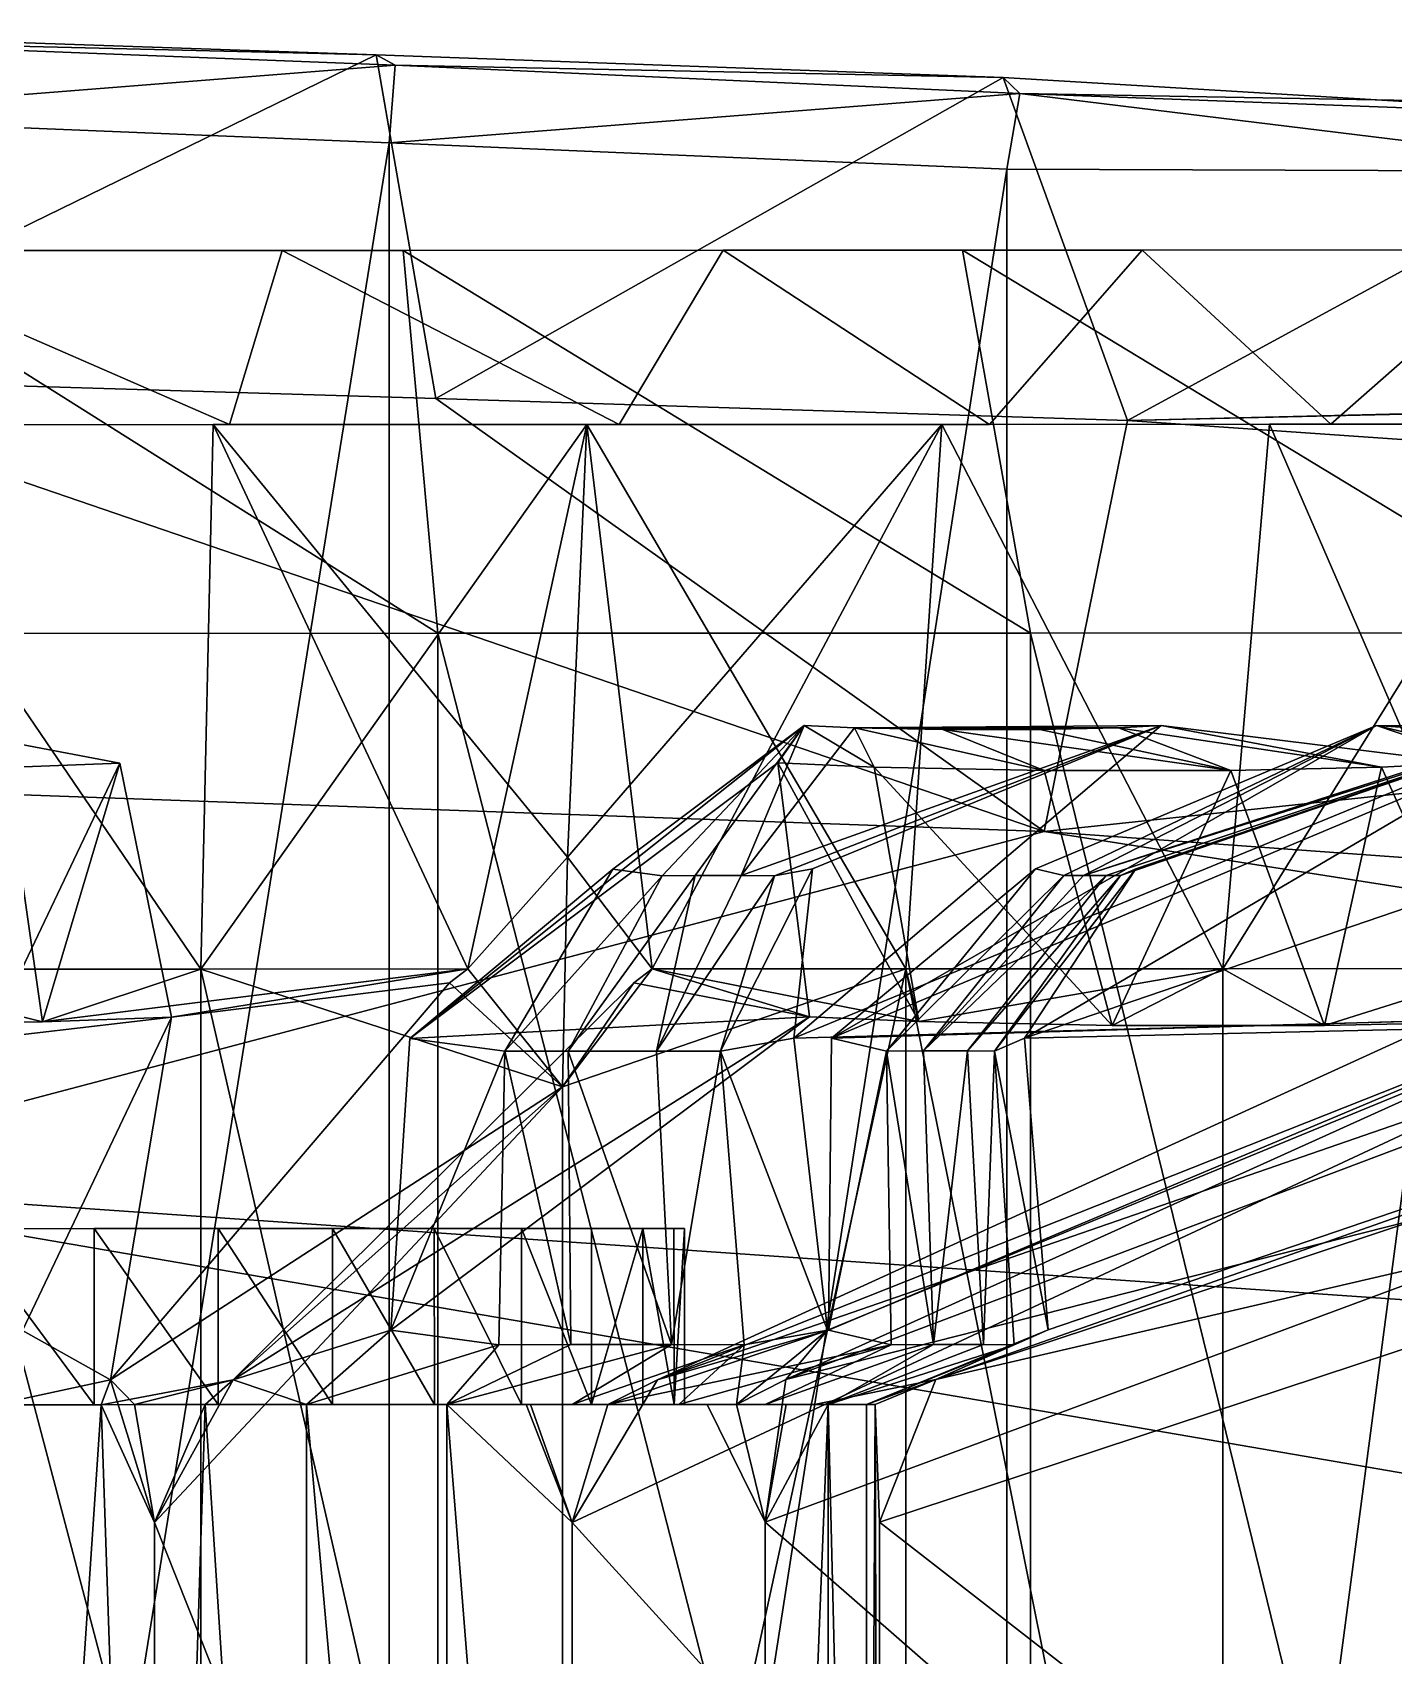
# Model space of a CAD drawing. Header units: metres. Extents: x -7 to 7, y -2.9 to 2.9.
# Drawn here: x 4.1128 to 4.4842, y 2.1493 to 2.5923 of the extents above; entities that cross this region are included whole.
import ezdxf

# ---------------------------------------------------------------- set-up
doc = ezdxf.new("R2010")
doc.units = ezdxf.units.M

msp = doc.modelspace()

# ---------------------------------------------------------------- linework, layer by layer
for points in [[(4.02651, 2.4983, 0.415189), (4.20655, 2.58615, 0.281964), (4.0285, 2.59228, 0.280162)], [(4.20655, 2.58615, 0.281964), (4.03252, 2.59032, 0.256828), (4.0285, 2.59228, 0.280162)], [(4.03252, 2.59032, 0.256828), (4.20655, 2.58615, 0.281964), (4.21171, 2.58336, 0.254789)], [(4.21171, 2.58336, 0.254789), (4.03453, 2.56934, 0.245169), (4.03252, 2.59032, 0.256828)], [(4.22283, 2.49235, 0.404491), (4.20655, 2.58615, 0.281964), (4.02651, 2.4983, 0.415189)], [(4.21015, 2.56217, 0.241971), (4.03453, 2.56934, 0.245169), (4.21171, 2.58336, 0.254789)], [(4.20655, 2.58615, 0.281964), (4.22283, 2.49235, 0.404491), (4.37765, 2.58001, 0.250166)], [(4.37765, 2.58001, 0.250166), (4.21171, 2.58336, 0.254789), (4.20655, 2.58615, 0.281964)], [(4.38222, 2.57563, 0.219063), (4.21015, 2.56217, 0.241971), (4.21171, 2.58336, 0.254789)], [(4.21171, 2.58336, 0.254789), (4.37765, 2.58001, 0.250166), (4.38222, 2.57563, 0.219063)], [(4.37765, 2.58001, 0.250166), (4.22283, 2.49235, 0.404491), (4.41165, 2.4864, 0.360192)], [(4.56314, 2.56887, 0.194468), (4.38222, 2.57563, 0.219063), (4.37765, 2.58001, 0.250166)], [(4.41165, 2.4864, 0.360192), (4.56314, 2.56887, 0.194468), (4.37765, 2.58001, 0.250166)], [(4.3787, 2.55501, 0.205173), (4.21015, 2.56217, 0.241971), (4.38222, 2.57563, 0.219063)], [(4.38222, 2.57563, 0.219063), (4.55596, 2.55429, 0.154473), (4.3787, 2.55501, 0.205173)], [(4.55596, 2.55429, 0.154473), (4.38222, 2.57563, 0.219063), (4.56081, 2.57242, 0.166503)], [(4.38222, 2.57563, 0.219063), (4.56314, 2.56887, 0.194468), (4.56081, 2.57242, 0.166503)], [(4.21015, 2.56217, 0.241971), (4.03453, 1.471, 0.245494), (4.03453, 2.56934, 0.245169)], [(4.60619, 2.49085, 0.294491), (4.56314, 2.56887, 0.194468), (4.41165, 2.4864, 0.360192)], [(4.03453, 1.471, 0.245494), (4.21015, 2.56217, 0.241971), (4.21015, 1.471, 0.242294)], [(4.3787, 2.55501, 0.205173), (4.21015, 1.471, 0.242294), (4.21015, 2.56217, 0.241971)], [(4.21015, 1.471, 0.242294), (4.3787, 2.55501, 0.205173), (4.3787, 1.47099, 0.205494)], [(4.55596, 2.55429, 0.154473), (4.3787, 1.47099, 0.205494), (4.3787, 2.55501, 0.205173)], [(4.3787, 1.47099, 0.205494), (4.55596, 2.55429, 0.154473), (4.55596, 1.47097, 0.154794)], [(4.22336, 2.42832, -2.17029), (4.05751, 2.53277, -2.12339), (4.21395, 2.53282, -2.11108)], [(4.21395, 2.53282, -2.11108), (4.05751, 2.53277, -2.12339), (4.18092, 2.53281, -1.90252)], [(4.05751, 2.53277, -0.1233), (4.22336, 2.42832, -0.076395), (4.21395, 2.53282, -0.135612)], [(4.18092, 2.53281, -0.34417), (4.05751, 2.53277, -0.1233), (4.21395, 2.53282, -0.135612)], [(4.05751, 2.53277, -0.1233), (4.18092, 2.53281, -0.34417), (4.05751, 2.53277, -0.334458)], [(4.18092, 2.53281, -1.90252), (4.05751, 2.53277, -1.91223), (4.16654, 2.48526, -1.81166)], [(4.18092, 2.53281, -1.90252), (4.05751, 2.53277, -2.12339), (4.05751, 2.53277, -1.91223)], [(4.16654, 2.48526, -0.435024), (4.05751, 2.53277, -0.334458), (4.18092, 2.53281, -0.34417)], [(4.05754, 2.42826, -0.063345), (4.22336, 2.42832, -0.076395), (4.05751, 2.53277, -0.1233)], [(4.05751, 2.53277, -0.334458), (4.16654, 2.48526, -0.435024), (4.05752, 2.48522, -0.426444)], [(4.05751, 2.53277, -2.12339), (4.22336, 2.42832, -2.17029), (4.05754, 2.42826, -2.18334)], [(4.16654, 2.48526, -1.81166), (4.05751, 2.53277, -1.91223), (4.05752, 2.48522, -1.82024)], [(4.18092, 2.53281, -0.34417), (4.27288, 2.4853, -0.460553), (4.16654, 2.48526, -0.435024)], [(4.27288, 2.4853, -1.78614), (4.18092, 2.53281, -1.90252), (4.16654, 2.48526, -1.81166)], [(4.36654, 2.53288, -2.07444), (4.18092, 2.53281, -1.90252), (4.30129, 2.53286, -1.87362)], [(4.21395, 2.53282, -0.135612), (4.36654, 2.53288, -0.172246), (4.18092, 2.53281, -0.34417)], [(4.18092, 2.53281, -1.90252), (4.36654, 2.53288, -2.07444), (4.21395, 2.53282, -2.11108)], [(4.18092, 2.53281, -0.34417), (4.36654, 2.53288, -0.172246), (4.30129, 2.53286, -0.373069)], [(4.30129, 2.53286, -1.87362), (4.18092, 2.53281, -1.90252), (4.27288, 2.4853, -1.78614)], [(4.27288, 2.4853, -0.460553), (4.18092, 2.53281, -0.34417), (4.30129, 2.53286, -0.373069)], [(4.3851, 2.42838, -2.13146), (4.21395, 2.53282, -2.11108), (4.36654, 2.53288, -2.07444)], [(4.21395, 2.53282, -0.135612), (4.3851, 2.42838, -0.115225), (4.36654, 2.53288, -0.172246)], [(4.22336, 2.42832, -0.076395), (4.3851, 2.42838, -0.115225), (4.21395, 2.53282, -0.135612)], [(4.21395, 2.53282, -2.11108), (4.3851, 2.42838, -2.13146), (4.22336, 2.42832, -2.17029)], [(4.30129, 2.53286, -0.373069), (4.37391, 2.48533, -0.502401), (4.27288, 2.4853, -0.460553)], [(4.37391, 2.48533, -1.74429), (4.30129, 2.53286, -1.87362), (4.27288, 2.4853, -1.78614)], [(4.51152, 2.53293, -2.01439), (4.30129, 2.53286, -1.87362), (4.41566, 2.53289, -1.82625)], [(4.36654, 2.53288, -0.172246), (4.51152, 2.53293, -0.232299), (4.30129, 2.53286, -0.373069)], [(4.30129, 2.53286, -1.87362), (4.51152, 2.53293, -2.01439), (4.36654, 2.53288, -2.07444)], [(4.30129, 2.53286, -0.373069), (4.51152, 2.53293, -0.232299), (4.41566, 2.53289, -0.420442)], [(4.41566, 2.53289, -1.82625), (4.30129, 2.53286, -1.87362), (4.37391, 2.48533, -1.74429)], [(4.37391, 2.48533, -0.502401), (4.30129, 2.53286, -0.373069), (4.41566, 2.53289, -0.420442)], [(4.53877, 2.42843, -2.06781), (4.36654, 2.53288, -2.07444), (4.51152, 2.53293, -2.01439)], [(4.36654, 2.53288, -0.172246), (4.53877, 2.42843, -0.178878), (4.51152, 2.53293, -0.232299)], [(4.3851, 2.42838, -0.115225), (4.53877, 2.42843, -0.178878), (4.36654, 2.53288, -0.172246)], [(4.36654, 2.53288, -2.07444), (4.53877, 2.42843, -2.06781), (4.3851, 2.42838, -2.13146)], [(4.41566, 2.53289, -0.420442), (4.46715, 2.48537, -0.55954), (4.37391, 2.48533, -0.502401)], [(4.46715, 2.48537, -1.68715), (4.41566, 2.53289, -1.82625), (4.37391, 2.48533, -1.74429)], [(4.51152, 2.53293, -0.232299), (4.52121, 2.53293, -0.485122), (4.41566, 2.53289, -0.420442)], [(4.52121, 2.53293, -1.76157), (4.41566, 2.53289, -1.82625), (4.46715, 2.48537, -1.68715)], [(4.52121, 2.53293, -1.76157), (4.51152, 2.53293, -2.01439), (4.41566, 2.53289, -1.82625)], [(4.46715, 2.48537, -0.55954), (4.41566, 2.53289, -0.420442), (4.52121, 2.53293, -0.485122)], [(4.52121, 2.53293, -0.485122), (4.55031, 2.48539, -0.630561), (4.46715, 2.48537, -0.55954)], [(4.55031, 2.48539, -1.61613), (4.52121, 2.53293, -1.76157), (4.46715, 2.48537, -1.68715)], [(4.38885, 2.37422, 0.600226), (4.02651, 2.4983, 0.415189), (4.02369, 2.38732, 0.605222)], [(4.38885, 2.37422, 0.600226), (4.22283, 2.49235, 0.404491), (4.02651, 2.4983, 0.415189)], [(4.78058, 2.4953, 0.195191), (4.41165, 2.4864, 0.360192), (5.03715, 2.44308, 0.310206)], [(4.41165, 2.4864, 0.360192), (4.78058, 2.4953, 0.195191), (4.60619, 2.49085, 0.294491)], [(4.22283, 2.49235, 0.404491), (4.38885, 2.37422, 0.600226), (4.41165, 2.4864, 0.360192)], [(4.05752, 2.48522, -0.426444), (4.16207, 2.48526, -0.463284), (4.05752, 2.48522, -0.455056)], [(4.16654, 2.48526, -1.81166), (4.05752, 2.48522, -1.82024), (4.16207, 2.48526, -1.7834)], [(4.16207, 2.48526, -1.7834), (4.05752, 2.48522, -1.79163), (4.15871, 2.33667, -1.76199)], [(4.16207, 2.48526, -0.463284), (4.05752, 2.48522, -0.426444), (4.16654, 2.48526, -0.435024)], [(4.16207, 2.48526, -1.7834), (4.05752, 2.48522, -1.82024), (4.05752, 2.48522, -1.79163)], [(4.15871, 2.33667, -0.484703), (4.05752, 2.48522, -0.455056), (4.16207, 2.48526, -0.463284)], [(4.05752, 2.48522, -0.455056), (4.15871, 2.33667, -0.484703), (4.05756, 2.33664, -0.476742)], [(4.15871, 2.33667, -1.76199), (4.05752, 2.48522, -1.79163), (4.05756, 2.33664, -1.76995)], [(4.26404, 2.48529, -1.75892), (4.15871, 2.33667, -1.76199), (4.23161, 2.3367, -1.74449)], [(4.15871, 2.33667, -1.76199), (4.26404, 2.48529, -1.75892), (4.16207, 2.48526, -1.7834)], [(4.16207, 2.48526, -0.463284), (4.23161, 2.3367, -0.502203), (4.15871, 2.33667, -0.484703)], [(4.16654, 2.48526, -0.435024), (4.27288, 2.4853, -0.460553), (4.16207, 2.48526, -0.463284)], [(4.27288, 2.4853, -1.78614), (4.16207, 2.48526, -1.7834), (4.26404, 2.48529, -1.75892)], [(4.16207, 2.48526, -0.463284), (4.27288, 2.4853, -0.460553), (4.26404, 2.48529, -0.487764)], [(4.16207, 2.48526, -1.7834), (4.27288, 2.4853, -1.78614), (4.16654, 2.48526, -1.81166)], [(4.25874, 2.36722, -0.504153), (4.16207, 2.48526, -0.463284), (4.26404, 2.48529, -0.487764)], [(4.16207, 2.48526, -0.463284), (4.25874, 2.36722, -0.504153), (4.23161, 2.3367, -0.502203)], [(4.26404, 2.48529, -1.75892), (4.23161, 2.3367, -1.74449), (4.25874, 2.36722, -1.74254)], [(4.36092, 2.48533, -1.71879), (4.25874, 2.36722, -1.74254), (4.28186, 2.33671, -1.72816)], [(4.25874, 2.36722, -1.74254), (4.36092, 2.48533, -1.71879), (4.26404, 2.48529, -1.75892)], [(4.26404, 2.48529, -0.487764), (4.28186, 2.33671, -0.51853), (4.25874, 2.36722, -0.504153)], [(4.27288, 2.4853, -0.460553), (4.36092, 2.48533, -0.527895), (4.26404, 2.48529, -0.487764)], [(4.36092, 2.48533, -1.71879), (4.27288, 2.4853, -1.78614), (4.26404, 2.48529, -1.75892)], [(4.35111, 2.33674, -0.547218), (4.26404, 2.48529, -0.487764), (4.36092, 2.48533, -0.527895)], [(4.26404, 2.48529, -0.487764), (4.35111, 2.33674, -0.547218), (4.28186, 2.33671, -0.51853)], [(4.37391, 2.48533, -1.74429), (4.27288, 2.4853, -1.78614), (4.36092, 2.48533, -1.71879)], [(4.36092, 2.48533, -0.527895), (4.27288, 2.4853, -0.460553), (4.37391, 2.48533, -0.502401)], [(4.36092, 2.48533, -1.71879), (4.28186, 2.33671, -1.72816), (4.35111, 2.33674, -1.69947)], [(4.36092, 2.48533, -0.527895), (4.43763, 2.33677, -0.600232), (4.35111, 2.33674, -0.547218)], [(4.43763, 2.33677, -1.64646), (4.36092, 2.48533, -1.71879), (4.35111, 2.33674, -1.69947)], [(4.37391, 2.48533, -0.502401), (4.46715, 2.48537, -0.55954), (4.36092, 2.48533, -0.527895)], [(4.46715, 2.48537, -1.68715), (4.36092, 2.48533, -1.71879), (4.45033, 2.48536, -1.664)], [(4.36092, 2.48533, -0.527895), (4.46715, 2.48537, -0.55954), (4.45033, 2.48536, -0.582688)], [(4.36092, 2.48533, -1.71879), (4.46715, 2.48537, -1.68715), (4.37391, 2.48533, -1.74429)], [(4.45033, 2.48536, -1.664), (4.36092, 2.48533, -1.71879), (4.43763, 2.33677, -1.64646)], [(4.43763, 2.33677, -0.600232), (4.36092, 2.48533, -0.527895), (4.45033, 2.48536, -0.582688)], [(5.03715, 2.44308, 0.310206), (4.41165, 2.4864, 0.360192), (4.38885, 2.37422, 0.600226)], [(4.53008, 2.48539, -1.5959), (4.43763, 2.33677, -1.64646), (4.49463, 2.33679, -1.59777)], [(4.43763, 2.33677, -1.64646), (4.53008, 2.48539, -1.5959), (4.45033, 2.48536, -1.664)], [(4.45033, 2.48536, -0.582688), (4.51478, 2.33679, -0.666128), (4.43763, 2.33677, -0.600232)], [(4.46715, 2.48537, -0.55954), (4.53008, 2.48539, -0.650793), (4.45033, 2.48536, -0.582688)], [(4.53008, 2.48539, -1.5959), (4.46715, 2.48537, -1.68715), (4.45033, 2.48536, -1.664)], [(4.51478, 2.33679, -0.666128), (4.45033, 2.48536, -0.582688), (4.53008, 2.48539, -0.650793)], [(4.55031, 2.48539, -1.61613), (4.46715, 2.48537, -1.68715), (4.53008, 2.48539, -1.5959)], [(4.53008, 2.48539, -0.650793), (4.46715, 2.48537, -0.55954), (4.55031, 2.48539, -0.630561)], [(5.81744, 2.27065, 0.468391), (5.03715, 2.44308, 0.310206), (4.38885, 2.37422, 0.600226)], [(4.22336, 2.42832, -2.17029), (4.22352, 1.79931, -2.17029), (4.05754, 2.42826, -2.18334)], [(4.05754, 2.42826, -0.063345), (4.22352, 1.79931, -0.076395), (4.22336, 2.42832, -0.076395)], [(4.05754, 2.42826, -2.18334), (4.22352, 1.79931, -2.17029), (4.0577, 1.79925, -2.18334)], [(4.22352, 1.79931, -0.076395), (4.05754, 2.42826, -0.063345), (4.0577, 1.79925, -0.063345)], [(4.3851, 2.42838, -2.13146), (4.38526, 1.79936, -2.13146), (4.22336, 2.42832, -2.17029)], [(4.22336, 2.42832, -0.076395), (4.38526, 1.79936, -0.115225), (4.3851, 2.42838, -0.115225)], [(4.22336, 2.42832, -2.17029), (4.38526, 1.79936, -2.13146), (4.22352, 1.79931, -2.17029)], [(4.38526, 1.79936, -0.115225), (4.22336, 2.42832, -0.076395), (4.22352, 1.79931, -0.076395)], [(4.53877, 2.42843, -2.06781), (4.53893, 1.79941, -2.06781), (4.3851, 2.42838, -2.13146)], [(4.3851, 2.42838, -0.115225), (4.53893, 1.79941, -0.178878), (4.53877, 2.42843, -0.178878)], [(4.3851, 2.42838, -2.13146), (4.53893, 1.79941, -2.06781), (4.38526, 1.79936, -2.13146)], [(4.53893, 1.79941, -0.178878), (4.3851, 2.42838, -0.115225), (4.38526, 1.79936, -0.115225)], [(4.13656, 2.39285, -1.6721), (4.10561, 2.39171, -1.6742), (4.08282, 2.40302, -1.61043)], [(4.08282, 2.40302, -1.61043), (4.1008, 2.3177, -1.45202), (4.13656, 2.39285, -1.6721)], [(4.21579, 2.31774, -0.832028), (4.3234, 2.4031, -0.714424), (4.27115, 2.36398, -0.818047)], [(4.3234, 2.4031, -0.714424), (4.21579, 2.31774, -0.832028), (4.31617, 2.39291, -0.63295)], [(4.3234, 2.4031, -0.714424), (4.28463, 2.36215, -0.826897), (4.27115, 2.36398, -0.818047)], [(4.3234, 2.4031, -0.714424), (4.2936, 2.36217, -0.833838), (4.28463, 2.36215, -0.826897)], [(4.3234, 2.4031, -0.714424), (4.30617, 2.36218, -0.844499), (4.2936, 2.36217, -0.833838)], [(4.30617, 2.36218, -0.844499), (4.42077, 2.40314, -0.797647), (4.31528, 2.36216, -0.85303)], [(4.30617, 2.36218, -0.844499), (4.33708, 2.40252, -0.723006), (4.42077, 2.40314, -0.797647)], [(4.30617, 2.36218, -0.844499), (4.3234, 2.4031, -0.714424), (4.33708, 2.40252, -0.723006)], [(4.31528, 2.36216, -0.85303), (4.42077, 2.40314, -0.797647), (4.32567, 2.36399, -0.864614)], [(4.31617, 2.39291, -0.63295), (4.34245, 2.39179, -0.649438), (4.3234, 2.4031, -0.714424)], [(4.50324, 2.39297, -0.792837), (4.32054, 2.31777, -0.921495), (4.42077, 2.40314, -0.797647)], [(4.42077, 2.40314, -0.797647), (4.32054, 2.31777, -0.921495), (4.32567, 2.36399, -0.864614)], [(4.3234, 2.4031, -0.714424), (4.34245, 2.39179, -0.649438), (4.33708, 2.40252, -0.723006)], [(4.5096, 2.39297, -1.44509), (4.3308, 2.31778, -1.31107), (4.47954, 2.40316, -1.36814)], [(4.47954, 2.40316, -1.36814), (4.3308, 2.31778, -1.31107), (4.38647, 2.36401, -1.29839)], [(4.42077, 2.40314, -0.797647), (4.33708, 2.40252, -0.723006), (4.40917, 2.4025, -0.784273)], [(4.34245, 2.39179, -0.649438), (4.38885, 2.39088, -0.68257), (4.33708, 2.40252, -0.723006)], [(4.33708, 2.40252, -0.723006), (4.38885, 2.39088, -0.68257), (4.36123, 2.40204, -0.740252)], [(4.40917, 2.4025, -0.784273), (4.33708, 2.40252, -0.723006), (4.36123, 2.40204, -0.740252)], [(4.40917, 2.4025, -0.784273), (4.36123, 2.40204, -0.740252), (4.38773, 2.40204, -0.7627)], [(4.38885, 2.39088, -0.68257), (4.43977, 2.39086, -0.725698), (4.36123, 2.40204, -0.740252)], [(4.36123, 2.40204, -0.740252), (4.43977, 2.39086, -0.725698), (4.38773, 2.40204, -0.7627)], [(4.38352, 2.3178, -1.1838), (4.52861, 2.40317, -1.24982), (4.41392, 2.36402, -1.23214)], [(4.52861, 2.40317, -1.24982), (4.38352, 2.3178, -1.1838), (4.60386, 2.39301, -1.21777)], [(4.39428, 2.36219, -1.28492), (4.47954, 2.40316, -1.36814), (4.38647, 2.36401, -1.29839)], [(4.43977, 2.39086, -0.725698), (4.40917, 2.4025, -0.784273), (4.38773, 2.40204, -0.7627)], [(4.39958, 2.36221, -1.27362), (4.47954, 2.40316, -1.36814), (4.39428, 2.36219, -1.28492)], [(4.39958, 2.36221, -1.27362), (4.52861, 2.40317, -1.24982), (4.52467, 2.40259, -1.26548)], [(4.52861, 2.40317, -1.24982), (4.39958, 2.36221, -1.27362), (4.40583, 2.36221, -1.25837)], [(4.39958, 2.36221, -1.27362), (4.52467, 2.40259, -1.26548), (4.47954, 2.40316, -1.36814)], [(4.52861, 2.40317, -1.24982), (4.40583, 2.36221, -1.25837), (4.40966, 2.36219, -1.24769)], [(4.48096, 2.39175, -0.767144), (4.42077, 2.40314, -0.797647), (4.40917, 2.4025, -0.784273)], [(4.40917, 2.4025, -0.784273), (4.43977, 2.39086, -0.725698), (4.48096, 2.39175, -0.767144)], [(4.52861, 2.40317, -1.24982), (4.40966, 2.36219, -1.24769), (4.41392, 2.36402, -1.23214)], [(4.42077, 2.40314, -0.797647), (4.48096, 2.39175, -0.767144), (4.50324, 2.39297, -0.792837)], [(4.52716, 2.39177, -1.41596), (4.47954, 2.40316, -1.36814), (4.48868, 2.40253, -1.35298)], [(4.47954, 2.40316, -1.36814), (4.52716, 2.39177, -1.41596), (4.5096, 2.39297, -1.44509)], [(4.47954, 2.40316, -1.36814), (4.52467, 2.40259, -1.26548), (4.48868, 2.40253, -1.35298)], [(4.1008, 2.3177, -1.45202), (4.15071, 2.32356, -1.70618), (4.13656, 2.39285, -1.6721)], [(4.13656, 2.39285, -1.6721), (4.1155, 2.32227, -1.70858), (4.10561, 2.39171, -1.6742)], [(4.15071, 2.32356, -1.70618), (4.1155, 2.32227, -1.70858), (4.13656, 2.39285, -1.6721)], [(4.21579, 2.31774, -0.832028), (4.32479, 2.32362, -0.597072), (4.31617, 2.39291, -0.63295)], [(4.32479, 2.32362, -0.597072), (4.35469, 2.32235, -0.615828), (4.31617, 2.39291, -0.63295)], [(4.31617, 2.39291, -0.63295), (4.35469, 2.32235, -0.615828), (4.34245, 2.39179, -0.649438)], [(4.5376, 2.32369, -0.77896), (4.32054, 2.31777, -0.921495), (4.50324, 2.39297, -0.792837)], [(4.53343, 2.32369, -1.47346), (4.3308, 2.31778, -1.31107), (4.5096, 2.39297, -1.44509)], [(4.38352, 2.3178, -1.1838), (4.64066, 2.32373, -1.21487), (4.60386, 2.39301, -1.21777)], [(4.51225, 2.3223, -0.749732), (4.50324, 2.39297, -0.792837), (4.48096, 2.39175, -0.767144)], [(4.1155, 2.32227, -1.70858), (4.05065, 2.32118, -1.70911), (4.10561, 2.39171, -1.6742)], [(4.35469, 2.32235, -0.615828), (4.40747, 2.32131, -0.653519), (4.34245, 2.39179, -0.649438)], [(4.34245, 2.39179, -0.649438), (4.40747, 2.32131, -0.653519), (4.38885, 2.39088, -0.68257)], [(4.40747, 2.32131, -0.653519), (4.43977, 2.39086, -0.725698), (4.38885, 2.39088, -0.68257)], [(4.43977, 2.39086, -0.725698), (4.40747, 2.32131, -0.653519), (4.4654, 2.32129, -0.702581)], [(4.4654, 2.32129, -0.702581), (4.48096, 2.39175, -0.767144), (4.43977, 2.39086, -0.725698)], [(4.48096, 2.39175, -0.767144), (4.4654, 2.32129, -0.702581), (4.51225, 2.3223, -0.749732)], [(4.38885, 2.37422, 0.600226), (4.02369, 2.38732, 0.605222), (4.02586, 2.27837, 0.710255)], [(5.77132, 2.15752, 0.572927), (4.38885, 2.37422, 0.600226), (4.02586, 2.27837, 0.710255)], [(4.38885, 2.37422, 0.600226), (5.77132, 2.15752, 0.572927), (5.81744, 2.27065, 0.468391)], [(4.25738, 2.30454, -0.508389), (4.23161, 2.3367, -0.502203), (4.25874, 2.36722, -0.504153)], [(4.25738, 2.30454, -1.7383), (4.25874, 2.36722, -1.74254), (4.23161, 2.3367, -1.74449)], [(4.25738, 2.30454, -1.7383), (4.28186, 2.33671, -1.72816), (4.25874, 2.36722, -1.74254)], [(4.25738, 2.30454, -0.508389), (4.25874, 2.36722, -0.504153), (4.28186, 2.33671, -0.51853)], [(4.27115, 2.36398, -0.818047), (4.24168, 2.31422, -0.849033), (4.21579, 2.31774, -0.832028)], [(4.24168, 2.31422, -0.849033), (4.27115, 2.36398, -0.818047), (4.28463, 2.36215, -0.826897)], [(4.28463, 2.36215, -0.826897), (4.25892, 2.31428, -0.862368), (4.24168, 2.31422, -0.849033)], [(4.25892, 2.31428, -0.862368), (4.28463, 2.36215, -0.826897), (4.2936, 2.36217, -0.833838)], [(4.2936, 2.36217, -0.833838), (4.28306, 2.31429, -0.882849), (4.25892, 2.31428, -0.862368)], [(4.28306, 2.31429, -0.882849), (4.2936, 2.36217, -0.833838), (4.30617, 2.36218, -0.844499)], [(4.31528, 2.36216, -0.85303), (4.28306, 2.31429, -0.882849), (4.30617, 2.36218, -0.844499)], [(4.30057, 2.31425, -0.899238), (4.28306, 2.31429, -0.882849), (4.31528, 2.36216, -0.85303)], [(4.32054, 2.31777, -0.921495), (4.30057, 2.31425, -0.899238), (4.32567, 2.36399, -0.864614)], [(4.32567, 2.36399, -0.864614), (4.30057, 2.31425, -0.899238), (4.31528, 2.36216, -0.85303)], [(4.3308, 2.31778, -1.31107), (4.3458, 2.31426, -1.2852), (4.38647, 2.36401, -1.29839)], [(4.38647, 2.36401, -1.29839), (4.3458, 2.31426, -1.2852), (4.39428, 2.36219, -1.28492)], [(4.3458, 2.31426, -1.2852), (4.35598, 2.31432, -1.26349), (4.39428, 2.36219, -1.28492)], [(4.35598, 2.31432, -1.26349), (4.40583, 2.36221, -1.25837), (4.39958, 2.36221, -1.27362)], [(4.39428, 2.36219, -1.28492), (4.35598, 2.31432, -1.26349), (4.39958, 2.36221, -1.27362)], [(4.40583, 2.36221, -1.25837), (4.35598, 2.31432, -1.26349), (4.36799, 2.31432, -1.2342)], [(4.36799, 2.31432, -1.2342), (4.40966, 2.36219, -1.24769), (4.40583, 2.36221, -1.25837)], [(4.40966, 2.36219, -1.24769), (4.36799, 2.31432, -1.2342), (4.37535, 2.31427, -1.21368)], [(4.37535, 2.31427, -1.21368), (4.41392, 2.36402, -1.23214), (4.40966, 2.36219, -1.24769)], [(4.41392, 2.36402, -1.23214), (4.37535, 2.31427, -1.21368), (4.38352, 2.3178, -1.1838)], [(4.1155, 2.32227, -1.70858), (4.05756, 2.33664, -1.76995), (4.05065, 2.32118, -1.70911)], [(4.15871, 2.33667, -1.76199), (4.05756, 2.33664, -1.76995), (4.1155, 2.32227, -1.70858)], [(4.15882, 1.90528, -0.484703), (4.05756, 2.33664, -0.476742), (4.15871, 2.33667, -0.484703)], [(4.05756, 2.33664, -0.476742), (4.15882, 1.90528, -0.484703), (4.05767, 1.90524, -0.476742)], [(4.23161, 2.3367, -1.74449), (4.1155, 2.32227, -1.70858), (4.15071, 2.32356, -1.70618)], [(4.1155, 2.32227, -1.70858), (4.23161, 2.3367, -1.74449), (4.15871, 2.33667, -1.76199)], [(4.23161, 2.3367, -1.74449), (4.15071, 2.32356, -1.70618), (4.22657, 2.33291, -1.72902)], [(4.25738, 2.30454, -0.508389), (4.15871, 2.33667, -0.484703), (4.23161, 2.3367, -0.502203)], [(4.15871, 2.33667, -0.484703), (4.25738, 2.30454, -0.508389), (4.25748, 1.90531, -0.508389)], [(4.15871, 2.33667, -0.484703), (4.25748, 1.90531, -0.508389), (4.15882, 1.90528, -0.484703)], [(4.25738, 2.30454, -1.7383), (4.23161, 2.3367, -1.74449), (4.22657, 2.33291, -1.72902)], [(4.35111, 2.33674, -1.69947), (4.25738, 2.30454, -1.7383), (4.25748, 1.90531, -1.7383)], [(4.25738, 2.30454, -1.7383), (4.35111, 2.33674, -1.69947), (4.28186, 2.33671, -1.72816)], [(4.25738, 2.30454, -0.508389), (4.28186, 2.33671, -0.51853), (4.27685, 2.33293, -0.534003)], [(4.35111, 2.33674, -1.69947), (4.25748, 1.90531, -1.7383), (4.35122, 1.90534, -1.69947)], [(4.28186, 2.33671, -0.51853), (4.32479, 2.32362, -0.597072), (4.27685, 2.33293, -0.534003)], [(4.35469, 2.32235, -0.615828), (4.28186, 2.33671, -0.51853), (4.35111, 2.33674, -0.547218)], [(4.28186, 2.33671, -0.51853), (4.35469, 2.32235, -0.615828), (4.32479, 2.32362, -0.597072)], [(4.35111, 2.33674, -0.547218), (4.43763, 2.33677, -0.600232), (4.35469, 2.32235, -0.615828)], [(4.43763, 2.33677, -1.64646), (4.35111, 2.33674, -1.69947), (4.43773, 1.90537, -1.64646)], [(4.43773, 1.90537, -1.64646), (4.35111, 2.33674, -1.69947), (4.35122, 1.90534, -1.69947)], [(4.35469, 2.32235, -0.615828), (4.43763, 2.33677, -0.600232), (4.40747, 2.32131, -0.653519)], [(4.43763, 2.33677, -0.600232), (4.4654, 2.32129, -0.702581), (4.40747, 2.32131, -0.653519)], [(4.4654, 2.32129, -0.702581), (4.43763, 2.33677, -0.600232), (4.51478, 2.33679, -0.666128)], [(4.43773, 1.90537, -1.64646), (4.49463, 2.33679, -1.59777), (4.43763, 2.33677, -1.64646)], [(4.49463, 2.33679, -1.59777), (4.43773, 1.90537, -1.64646), (4.51489, 1.9054, -1.58056)], [(4.51478, 2.33679, -0.666128), (4.51225, 2.3223, -0.749732), (4.4654, 2.32129, -0.702581)], [(4.15071, 2.32356, -1.70618), (4.13405, 2.22455, -1.41569), (4.22657, 2.33291, -1.72902)], [(4.13405, 2.22455, -1.41569), (4.25738, 2.30454, -1.7383), (4.22657, 2.33291, -1.72902)], [(4.32479, 2.32362, -0.597072), (4.16757, 2.22457, -0.841889), (4.27685, 2.33293, -0.534003)], [(4.16757, 2.22457, -0.841889), (4.25738, 2.30454, -0.508389), (4.27685, 2.33293, -0.534003)], [(4.52033, 2.3329, -1.54872), (4.28336, 2.22461, -1.32419), (4.53343, 2.32369, -1.47346)], [(4.51479, 2.30463, -1.58056), (4.28336, 2.22461, -1.32419), (4.52033, 2.3329, -1.54872)], [(4.60512, 2.33293, -0.81468), (4.31838, 2.22462, -0.970688), (4.5376, 2.32369, -0.77896)], [(4.6337, 2.30467, -0.829793), (4.31838, 2.22462, -0.970688), (4.60512, 2.33293, -0.81468)], [(4.68582, 2.33307, -1.14978), (4.35926, 2.22463, -1.14097), (4.70417, 2.30469, -1.12334)], [(4.64066, 2.32373, -1.21487), (4.35926, 2.22463, -1.14097), (4.68582, 2.33307, -1.14978)], [(4.11002, 2.23807, -1.45582), (4.15071, 2.32356, -1.70618), (4.1008, 2.3177, -1.45202)], [(4.13405, 2.22455, -1.41569), (4.15071, 2.32356, -1.70618), (4.11002, 2.23807, -1.45582)], [(4.16757, 2.22457, -0.841889), (4.32479, 2.32362, -0.597072), (4.2106, 2.2381, -0.823544)], [(4.2106, 2.2381, -0.823544), (4.32479, 2.32362, -0.597072), (4.21579, 2.31774, -0.832028)], [(4.53343, 2.32369, -1.47346), (4.28336, 2.22461, -1.32419), (4.33003, 2.23815, -1.321)], [(4.5376, 2.32369, -0.77896), (4.31838, 2.22462, -0.970688), (4.32976, 2.23815, -0.925322)], [(4.32054, 2.31777, -0.921495), (4.5376, 2.32369, -0.77896), (4.32976, 2.23815, -0.925322)], [(4.3308, 2.31778, -1.31107), (4.53343, 2.32369, -1.47346), (4.33003, 2.23815, -1.321)], [(4.35926, 2.22463, -1.14097), (4.64066, 2.32373, -1.21487), (4.39, 2.23817, -1.17622)], [(4.39, 2.23817, -1.17622), (4.64066, 2.32373, -1.21487), (4.38352, 2.3178, -1.1838)], [(4.24168, 2.31422, -0.849033), (4.2106, 2.2381, -0.823544), (4.21579, 2.31774, -0.832028)], [(4.32976, 2.23815, -0.925322), (4.30057, 2.31425, -0.899238), (4.32054, 2.31777, -0.921495)], [(4.33003, 2.23815, -1.321), (4.3458, 2.31426, -1.2852), (4.3308, 2.31778, -1.31107)], [(4.37535, 2.31427, -1.21368), (4.39, 2.23817, -1.17622), (4.38352, 2.3178, -1.1838)], [(4.24005, 2.23411, -0.842888), (4.2106, 2.2381, -0.823544), (4.24168, 2.31422, -0.849033)], [(4.24168, 2.31422, -0.849033), (4.25967, 2.23417, -0.858059), (4.24005, 2.23411, -0.842888)], [(4.25967, 2.23417, -0.858059), (4.24168, 2.31422, -0.849033), (4.25892, 2.31428, -0.862368)], [(4.28713, 2.23418, -0.881358), (4.25892, 2.31428, -0.862368), (4.28306, 2.31429, -0.882849)], [(4.25892, 2.31428, -0.862368), (4.28713, 2.23418, -0.881358), (4.25967, 2.23417, -0.858059)], [(4.30057, 2.31425, -0.899238), (4.28713, 2.23418, -0.881358), (4.28306, 2.31429, -0.882849)], [(4.30704, 2.23413, -0.900002), (4.28713, 2.23418, -0.881358), (4.30057, 2.31425, -0.899238)], [(4.30057, 2.31425, -0.899238), (4.32976, 2.23815, -0.925322), (4.30704, 2.23413, -0.900002)], [(4.3458, 2.31426, -1.2852), (4.33003, 2.23815, -1.321), (4.34708, 2.23415, -1.29157)], [(4.3458, 2.31426, -1.2852), (4.35866, 2.23421, -1.26687), (4.35598, 2.31432, -1.26349)], [(4.34708, 2.23415, -1.29157), (4.35866, 2.23421, -1.26687), (4.3458, 2.31426, -1.2852)], [(4.35866, 2.23421, -1.26687), (4.36799, 2.31432, -1.2342), (4.35598, 2.31432, -1.26349)], [(4.36799, 2.31432, -1.2342), (4.35866, 2.23421, -1.26687), (4.37234, 2.23421, -1.23355)], [(4.37234, 2.23421, -1.23355), (4.37535, 2.31427, -1.21368), (4.36799, 2.31432, -1.2342)], [(4.37535, 2.31427, -1.21368), (4.37234, 2.23421, -1.23355), (4.3807, 2.23416, -1.21021)], [(4.3807, 2.23416, -1.21021), (4.39, 2.23817, -1.17622), (4.37535, 2.31427, -1.21368)], [(4.14607, 2.18563, -1.39563), (4.25738, 2.30454, -1.7383), (4.13405, 2.22455, -1.41569)], [(4.25738, 2.30454, -0.508389), (4.14607, 2.18563, -0.851059), (4.25748, 1.90531, -0.508389)], [(4.25738, 2.30454, -1.7383), (4.14607, 2.18563, -1.39563), (4.25748, 1.90531, -1.7383)], [(4.14607, 2.18563, -0.851059), (4.25738, 2.30454, -0.508389), (4.16757, 2.22457, -0.841889)], [(4.28336, 2.22461, -1.32419), (4.51479, 2.30463, -1.58056), (4.26004, 2.18567, -1.32579)], [(4.51489, 1.9054, -1.58056), (4.26004, 2.18567, -1.32579), (4.51479, 2.30463, -1.58056)], [(4.31838, 2.22462, -0.970688), (4.6337, 2.30467, -0.829793), (4.31269, 2.18569, -0.993368)], [(4.6338, 1.90544, -0.829793), (4.31269, 2.18569, -0.993368), (4.6337, 2.30467, -0.829793)], [(4.70417, 2.30469, -1.12334), (4.3439, 2.1857, -1.12334), (4.70427, 1.90546, -1.12334)], [(4.70417, 2.30469, -1.12334), (4.35926, 2.22463, -1.14097), (4.3439, 2.1857, -1.12334)], [(5.7465, 1.98253, 0.622649), (4.02586, 2.27837, 0.710255), (4.02454, 2.12474, 0.761832)], [(4.02586, 2.27837, 0.710255), (5.7465, 1.98253, 0.622649), (5.77132, 2.15752, 0.572927)], [(3.89273, 2.26575, -1.28819), (4.19461, 2.26586, -1.31195), (3.92055, 2.26576, -1.31195)], [(3.95174, 2.26577, -0.915621), (4.19461, 2.26586, -1.31195), (3.89273, 2.26575, -1.28819)], [(3.92055, 2.26576, -1.31195), (4.19461, 2.26586, -1.31195), (4.09405, 2.26582, -1.35361)], [(3.95174, 2.26577, -0.915621), (4.2793, 2.26589, -1.19539), (4.19461, 2.26586, -1.31195)], [(4.2793, 2.26589, -1.19539), (3.95174, 2.26577, -0.915621), (4.16342, 2.26585, -0.915621)], [(4.16342, 2.26585, -0.915621), (3.95174, 2.26577, -0.915621), (3.98554, 2.26579, -0.901621)], [(4.16342, 2.26585, -0.915621), (3.98554, 2.26579, -0.901621), (4.09405, 2.26582, -0.893081)], [(4.09405, 2.26582, -1.35361), (4.19461, 2.26586, -1.31195), (4.12962, 2.26583, -1.34507)], [(4.16342, 2.26585, -0.915621), (4.09405, 2.26582, -0.893081), (4.12962, 2.26583, -0.901621)], [(4.12964, 2.21779, -1.34507), (4.09405, 2.26582, -1.35361), (4.12962, 2.26583, -1.34507)], [(4.09405, 2.26582, -0.893081), (4.12964, 2.21779, -0.901621), (4.12962, 2.26583, -0.901621)], [(4.09406, 2.21778, -0.893081), (4.12964, 2.21779, -0.901621), (4.09405, 2.26582, -0.893081)], [(4.09405, 2.26582, -1.35361), (4.12964, 2.21779, -1.34507), (4.09406, 2.21778, -1.35361)], [(4.12962, 2.26583, -1.34507), (4.19461, 2.26586, -1.31195), (4.16342, 2.26585, -1.33107)], [(4.16343, 2.2178, -1.33107), (4.12962, 2.26583, -1.34507), (4.16342, 2.26585, -1.33107)], [(4.12962, 2.26583, -0.901621), (4.16343, 2.2178, -0.915621), (4.16342, 2.26585, -0.915621)], [(4.12964, 2.21779, -0.901621), (4.16343, 2.2178, -0.915621), (4.12962, 2.26583, -0.901621)], [(4.12962, 2.26583, -1.34507), (4.16343, 2.2178, -1.33107), (4.12964, 2.21779, -1.34507)], [(4.2793, 2.26589, -1.19539), (4.16342, 2.26585, -0.915621), (4.24619, 2.26588, -0.986312)], [(4.24619, 2.26588, -0.986312), (4.16342, 2.26585, -0.915621), (4.19461, 2.26586, -0.934735)], [(4.19463, 2.21781, -1.31195), (4.16342, 2.26585, -1.33107), (4.19461, 2.26586, -1.31195)], [(4.16342, 2.26585, -0.915621), (4.19463, 2.21781, -0.934735), (4.19461, 2.26586, -0.934735)], [(4.16343, 2.2178, -0.915621), (4.19463, 2.21781, -0.934735), (4.16342, 2.26585, -0.915621)], [(4.16342, 2.26585, -1.33107), (4.19463, 2.21781, -1.31195), (4.16343, 2.2178, -1.33107)], [(4.19461, 2.26586, -1.31195), (4.2793, 2.26589, -1.19539), (4.22243, 2.26587, -1.28819)], [(4.24619, 2.26588, -0.986312), (4.19461, 2.26586, -0.934735), (4.22243, 2.26587, -0.958494)], [(4.22244, 2.21782, -1.28819), (4.19461, 2.26586, -1.31195), (4.22243, 2.26587, -1.28819)], [(4.19461, 2.26586, -0.934735), (4.22244, 2.21782, -0.958494), (4.22243, 2.26587, -0.958494)], [(4.19463, 2.21781, -0.934735), (4.22244, 2.21782, -0.958494), (4.19461, 2.26586, -0.934735)], [(4.19461, 2.26586, -1.31195), (4.22244, 2.21782, -1.28819), (4.19463, 2.21781, -1.31195)], [(4.22243, 2.26587, -1.28819), (4.2793, 2.26589, -1.19539), (4.2653, 2.26588, -1.22919)], [(4.2462, 2.21783, -1.26038), (4.22243, 2.26587, -1.28819), (4.24619, 2.26588, -1.26038)], [(4.22243, 2.26587, -1.28819), (4.2653, 2.26588, -1.22919), (4.24619, 2.26588, -1.26038)], [(4.22243, 2.26587, -0.958494), (4.2462, 2.21783, -0.986312), (4.24619, 2.26588, -0.986312)], [(4.22244, 2.21782, -0.958494), (4.2462, 2.21783, -0.986312), (4.22243, 2.26587, -0.958494)], [(4.22243, 2.26587, -1.28819), (4.2462, 2.21783, -1.26038), (4.22244, 2.21782, -1.28819)], [(4.29071, 2.26589, -1.12334), (4.24619, 2.26588, -0.986312), (4.2653, 2.26588, -1.0175)], [(4.2793, 2.26589, -1.19539), (4.24619, 2.26588, -0.986312), (4.29071, 2.26589, -1.12334)], [(4.2462, 2.21783, -0.986312), (4.26532, 2.21784, -1.0175), (4.24619, 2.26588, -0.986312)], [(4.26532, 2.21784, -1.22919), (4.24619, 2.26588, -1.26038), (4.2653, 2.26588, -1.22919)], [(4.24619, 2.26588, -0.986312), (4.26532, 2.21784, -1.0175), (4.2653, 2.26588, -1.0175)], [(4.24619, 2.26588, -1.26038), (4.26532, 2.21784, -1.22919), (4.2462, 2.21783, -1.26038)], [(4.26532, 2.21784, -1.0175), (4.2793, 2.26589, -1.0513), (4.2653, 2.26588, -1.0175)], [(4.28784, 2.26589, -1.08687), (4.2653, 2.26588, -1.0175), (4.2793, 2.26589, -1.0513)], [(4.29071, 2.26589, -1.12334), (4.2653, 2.26588, -1.0175), (4.28784, 2.26589, -1.08687)], [(4.2793, 2.26589, -1.19539), (4.26532, 2.21784, -1.22919), (4.2653, 2.26588, -1.22919)], [(4.27932, 2.21784, -1.19539), (4.26532, 2.21784, -1.22919), (4.2793, 2.26589, -1.19539)], [(4.2793, 2.26589, -1.0513), (4.26532, 2.21784, -1.0175), (4.27932, 2.21784, -1.0513)], [(4.27932, 2.21784, -1.0513), (4.28786, 2.21785, -1.08687), (4.2793, 2.26589, -1.0513)], [(4.28786, 2.21785, -1.15981), (4.2793, 2.26589, -1.19539), (4.28784, 2.26589, -1.15981)], [(4.2793, 2.26589, -1.19539), (4.29071, 2.26589, -1.12334), (4.28784, 2.26589, -1.15981)], [(4.2793, 2.26589, -1.0513), (4.28786, 2.21785, -1.08687), (4.28784, 2.26589, -1.08687)], [(4.2793, 2.26589, -1.19539), (4.28786, 2.21785, -1.15981), (4.27932, 2.21784, -1.19539)], [(4.28786, 2.21785, -1.08687), (4.29071, 2.26589, -1.12334), (4.28784, 2.26589, -1.08687)], [(4.29071, 2.26589, -1.12334), (4.28786, 2.21785, -1.15981), (4.28784, 2.26589, -1.15981)], [(4.29073, 2.21785, -1.12334), (4.28786, 2.21785, -1.15981), (4.29071, 2.26589, -1.12334)], [(4.29071, 2.26589, -1.12334), (4.28786, 2.21785, -1.08687), (4.29073, 2.21785, -1.12334)], [(4.10238, 2.21778, -1.40612), (4.13405, 2.22455, -1.41569), (4.11002, 2.23807, -1.45582)], [(4.18757, 2.21781, -0.868251), (4.16757, 2.22457, -0.841889), (4.2106, 2.2381, -0.823544)], [(4.18757, 2.21781, -0.868251), (4.2106, 2.2381, -0.823544), (4.24005, 2.23411, -0.842888)], [(4.26976, 2.21784, -1.3144), (4.34708, 2.23415, -1.29157), (4.33003, 2.23815, -1.321)], [(4.26976, 2.21784, -1.3144), (4.33003, 2.23815, -1.321), (4.28336, 2.22461, -1.32419)], [(4.30486, 2.21785, -0.980601), (4.30704, 2.23413, -0.900002), (4.32976, 2.23815, -0.925322)], [(4.30486, 2.21785, -0.980601), (4.32976, 2.23815, -0.925322), (4.31838, 2.22462, -0.970688)], [(4.34037, 2.21787, -1.16813), (4.35926, 2.22463, -1.14097), (4.39, 2.23817, -1.17622)], [(4.34037, 2.21787, -1.16813), (4.39, 2.23817, -1.17622), (4.3807, 2.23416, -1.21021)], [(4.24005, 2.23411, -0.842888), (4.22587, 2.21783, -0.891724), (4.18757, 2.21781, -0.868251)], [(4.26004, 2.21784, -0.920901), (4.22587, 2.21783, -0.891724), (4.28713, 2.23418, -0.881358)], [(4.28713, 2.23418, -0.881358), (4.22587, 2.21783, -0.891724), (4.25967, 2.23417, -0.858059)], [(4.22587, 2.21783, -0.891724), (4.24005, 2.23411, -0.842888), (4.25967, 2.23417, -0.858059)], [(4.30704, 2.23413, -0.900002), (4.26004, 2.21784, -0.920901), (4.28713, 2.23418, -0.881358)], [(4.28921, 2.21785, -0.955063), (4.26004, 2.21784, -0.920901), (4.30704, 2.23413, -0.900002)], [(4.34708, 2.23415, -1.29157), (4.26976, 2.21784, -1.3144), (4.28921, 2.21785, -1.29163)], [(4.28921, 2.21785, -1.29163), (4.31269, 2.21786, -1.25332), (4.34708, 2.23415, -1.29157)], [(4.30704, 2.23413, -0.900002), (4.30486, 2.21785, -0.980601), (4.28921, 2.21785, -0.955063)], [(4.31269, 2.21786, -1.25332), (4.32988, 2.21786, -1.21182), (4.35866, 2.23421, -1.26687)], [(4.34708, 2.23415, -1.29157), (4.31269, 2.21786, -1.25332), (4.35866, 2.23421, -1.26687)], [(4.32988, 2.21786, -1.21182), (4.3807, 2.23416, -1.21021), (4.37234, 2.23421, -1.23355)], [(4.35866, 2.23421, -1.26687), (4.32988, 2.21786, -1.21182), (4.37234, 2.23421, -1.23355)], [(4.3807, 2.23416, -1.21021), (4.32988, 2.21786, -1.21182), (4.34037, 2.21787, -1.16813)], [(4.13405, 2.22455, -1.41569), (4.10238, 2.21778, -1.40612), (4.1315, 2.21779, -1.39912)], [(4.16757, 2.22457, -0.841889), (4.1315, 2.21779, -0.847564), (4.14607, 2.18563, -0.851059)], [(4.16757, 2.22457, -0.841889), (4.14059, 2.2178, -0.867912), (4.1315, 2.21779, -0.847564)], [(4.14059, 2.2178, -1.37878), (4.13405, 2.22455, -1.41569), (4.1315, 2.21779, -1.39912)], [(4.14607, 2.18563, -1.39563), (4.13405, 2.22455, -1.41569), (4.14059, 2.2178, -1.37878)], [(4.16757, 2.22457, -0.841889), (4.1599, 2.2178, -0.856789), (4.14059, 2.2178, -0.867912)], [(4.16757, 2.22457, -0.841889), (4.18757, 2.21781, -0.868251), (4.1599, 2.2178, -0.856789)], [(4.26004, 2.18567, -1.32579), (4.26976, 2.21784, -1.3144), (4.28336, 2.22461, -1.32419)], [(4.31269, 2.18569, -0.993368), (4.30486, 2.21785, -0.980601), (4.31838, 2.22462, -0.970688)], [(4.35926, 2.22463, -1.14097), (4.34272, 2.21787, -1.13827), (4.32617, 2.21786, -1.12334)], [(4.35926, 2.22463, -1.14097), (4.32617, 2.21786, -1.12334), (4.34272, 2.21787, -1.10842)], [(4.35926, 2.22463, -1.14097), (4.34037, 2.21787, -1.16813), (4.34272, 2.21787, -1.13827)], [(4.35926, 2.22463, -1.14097), (4.34272, 2.21787, -1.10842), (4.3439, 2.1857, -1.12334)], [(4.1315, 2.21779, -1.39912), (4.09406, 2.21778, -1.35361), (4.12964, 2.21779, -1.34507)], [(4.10238, 2.21778, -0.840572), (4.12964, 2.21779, -0.901621), (4.09406, 2.21778, -0.893081)], [(4.09406, 2.21778, -1.35361), (4.1315, 2.21779, -1.39912), (4.10238, 2.21778, -1.40612)], [(4.10238, 2.21778, -0.840572), (4.14059, 2.2178, -0.867912), (4.12964, 2.21779, -0.901621)], [(4.14059, 2.2178, -0.867912), (4.10238, 2.21778, -0.840572), (4.1315, 2.21779, -0.847564)], [(4.10249, 1.78639, -0.840572), (4.1315, 2.21779, -0.847564), (4.10238, 2.21778, -0.840572)], [(4.1315, 2.21779, -0.847564), (4.10249, 1.78639, -0.840572), (4.14617, 1.7864, -0.851059)], [(4.18757, 2.21781, -1.37844), (4.14059, 2.2178, -1.37878), (4.12964, 2.21779, -1.34507)], [(4.18757, 2.21781, -1.37844), (4.12964, 2.21779, -1.34507), (4.16343, 2.2178, -1.33107)], [(4.1599, 2.2178, -0.856789), (4.16343, 2.2178, -0.915621), (4.12964, 2.21779, -0.901621)], [(4.1599, 2.2178, -0.856789), (4.12964, 2.21779, -0.901621), (4.14059, 2.2178, -0.867912)], [(4.1315, 2.21779, -1.39912), (4.12964, 2.21779, -1.34507), (4.14059, 2.2178, -1.37878)], [(4.1315, 2.21779, -0.847564), (4.14617, 1.7864, -0.851059), (4.14607, 2.18563, -0.851059)], [(4.14059, 2.2178, -1.37878), (4.18757, 2.21781, -1.37844), (4.1599, 2.2178, -1.3899)], [(4.14607, 2.18563, -1.39563), (4.14059, 2.2178, -1.37878), (4.1599, 2.2178, -1.3899)], [(4.1599, 2.2178, -1.3899), (4.14617, 1.7864, -1.39563), (4.14607, 2.18563, -1.39563)], [(4.1599, 2.2178, -1.3899), (4.18768, 1.78642, -1.37844), (4.14617, 1.7864, -1.39563)], [(4.16343, 2.2178, -0.915621), (4.1599, 2.2178, -0.856789), (4.18757, 2.21781, -0.868251)], [(4.18768, 1.78642, -1.37844), (4.1599, 2.2178, -1.3899), (4.18757, 2.21781, -1.37844)], [(4.18757, 2.21781, -0.868251), (4.19463, 2.21781, -0.934735), (4.16343, 2.2178, -0.915621)], [(4.19463, 2.21781, -1.31195), (4.18757, 2.21781, -1.37844), (4.16343, 2.2178, -1.33107)], [(4.22587, 2.21783, -1.35496), (4.18757, 2.21781, -1.37844), (4.19463, 2.21781, -1.31195)], [(4.19463, 2.21781, -0.934735), (4.18757, 2.21781, -0.868251), (4.22587, 2.21783, -0.891724)], [(4.22598, 1.78643, -1.35496), (4.18757, 2.21781, -1.37844), (4.22587, 2.21783, -1.35496)], [(4.18757, 2.21781, -1.37844), (4.22598, 1.78643, -1.35496), (4.18768, 1.78642, -1.37844)], [(4.22587, 2.21783, -0.891724), (4.26004, 2.21784, -0.920901), (4.19463, 2.21781, -0.934735)], [(4.19463, 2.21781, -0.934735), (4.26004, 2.21784, -0.920901), (4.22244, 2.21782, -0.958494)], [(4.24865, 2.21783, -1.33551), (4.19463, 2.21781, -1.31195), (4.22244, 2.21782, -1.28819)], [(4.19463, 2.21781, -1.31195), (4.24865, 2.21783, -1.33551), (4.22587, 2.21783, -1.35496)], [(4.26004, 2.21784, -0.920901), (4.28921, 2.21785, -0.955063), (4.22244, 2.21782, -0.958494)], [(4.28921, 2.21785, -1.29163), (4.24751, 2.21783, -1.31326), (4.22244, 2.21782, -1.28819)], [(4.22244, 2.21782, -0.958494), (4.28921, 2.21785, -0.955063), (4.2462, 2.21783, -0.986312)], [(4.28921, 2.21785, -1.29163), (4.22244, 2.21782, -1.28819), (4.2462, 2.21783, -1.26038)], [(4.24865, 2.21783, -1.33551), (4.22244, 2.21782, -1.28819), (4.24751, 2.21783, -1.31326)], [(4.22587, 2.21783, -1.35496), (4.26004, 2.18567, -1.32579), (4.26015, 1.78644, -1.32579)], [(4.26004, 2.18567, -1.32579), (4.22587, 2.21783, -1.35496), (4.24865, 2.21783, -1.33551)], [(4.22587, 2.21783, -1.35496), (4.26015, 1.78644, -1.32579), (4.22598, 1.78643, -1.35496)], [(4.28921, 2.21785, -0.955063), (4.26532, 2.21784, -1.0175), (4.2462, 2.21783, -0.986312)], [(4.26532, 2.21784, -1.22919), (4.28921, 2.21785, -1.29163), (4.2462, 2.21783, -1.26038)], [(4.24751, 2.21783, -1.31326), (4.28921, 2.21785, -1.29163), (4.26976, 2.21784, -1.3144)], [(4.26004, 2.18567, -1.32579), (4.24751, 2.21783, -1.31326), (4.26976, 2.21784, -1.3144)], [(4.26004, 2.18567, -1.32579), (4.24865, 2.21783, -1.33551), (4.24751, 2.21783, -1.31326)], [(4.31842, 2.21786, -1.0072), (4.27932, 2.21784, -1.0513), (4.26532, 2.21784, -1.0175)], [(4.32988, 2.21786, -1.21182), (4.26532, 2.21784, -1.22919), (4.27932, 2.21784, -1.19539)], [(4.31269, 2.21786, -1.25332), (4.28921, 2.21785, -1.29163), (4.26532, 2.21784, -1.22919)], [(4.31842, 2.21786, -1.0072), (4.26532, 2.21784, -1.0175), (4.2969, 2.21785, -1.00141)], [(4.26532, 2.21784, -1.22919), (4.32988, 2.21786, -1.21182), (4.31269, 2.21786, -1.25332)], [(4.28921, 2.21785, -0.955063), (4.2969, 2.21785, -1.00141), (4.26532, 2.21784, -1.0175)], [(4.32988, 2.21786, -1.03487), (4.34037, 2.21787, -1.07856), (4.27932, 2.21784, -1.0513)], [(4.34037, 2.21787, -1.16813), (4.27932, 2.21784, -1.19539), (4.28786, 2.21785, -1.15981)], [(4.27932, 2.21784, -1.0513), (4.34037, 2.21787, -1.07856), (4.28786, 2.21785, -1.08687)], [(4.27932, 2.21784, -1.19539), (4.34037, 2.21787, -1.16813), (4.32988, 2.21786, -1.21182)], [(4.27932, 2.21784, -1.0513), (4.31842, 2.21786, -1.0072), (4.32988, 2.21786, -1.03487)], [(4.34272, 2.21787, -1.13827), (4.28786, 2.21785, -1.15981), (4.29073, 2.21785, -1.12334)], [(4.34037, 2.21787, -1.07856), (4.29073, 2.21785, -1.12334), (4.28786, 2.21785, -1.08687)], [(4.28786, 2.21785, -1.15981), (4.34272, 2.21787, -1.13827), (4.34037, 2.21787, -1.16813)], [(4.2969, 2.21785, -1.00141), (4.28921, 2.21785, -0.955063), (4.30486, 2.21785, -0.980601)], [(4.34037, 2.21787, -1.07856), (4.32617, 2.21786, -1.12334), (4.29073, 2.21785, -1.12334)], [(4.34272, 2.21787, -1.13827), (4.29073, 2.21785, -1.12334), (4.32617, 2.21786, -1.12334)], [(4.31269, 2.18569, -0.993368), (4.31842, 2.21786, -1.0072), (4.2969, 2.21785, -1.00141)], [(4.31269, 2.18569, -0.993368), (4.2969, 2.21785, -1.00141), (4.30486, 2.21785, -0.980601)], [(4.32988, 2.21786, -1.03487), (4.31269, 2.18569, -0.993368), (4.3128, 1.78646, -0.993368)], [(4.31269, 2.18569, -0.993368), (4.32988, 2.21786, -1.03487), (4.31842, 2.21786, -1.0072)], [(4.32988, 2.21786, -1.03487), (4.3128, 1.78646, -0.993368), (4.32999, 1.78646, -1.03487)], [(4.32617, 2.21786, -1.12334), (4.34037, 2.21787, -1.07856), (4.34272, 2.21787, -1.10842)], [(4.34037, 2.21787, -1.07856), (4.32988, 2.21786, -1.03487), (4.34048, 1.78647, -1.07856)], [(4.34048, 1.78647, -1.07856), (4.32988, 2.21786, -1.03487), (4.32999, 1.78646, -1.03487)], [(4.34048, 1.78647, -1.07856), (4.34272, 2.21787, -1.10842), (4.34037, 2.21787, -1.07856)], [(4.34272, 2.21787, -1.10842), (4.34048, 1.78647, -1.07856), (4.344, 1.78647, -1.12334)], [(4.34272, 2.21787, -1.10842), (4.344, 1.78647, -1.12334), (4.3439, 2.1857, -1.12334)], [(4.25748, 1.90531, -0.508389), (4.14607, 2.18563, -0.851059), (4.14617, 1.7864, -0.851059)], [(4.25748, 1.90531, -1.7383), (4.14607, 2.18563, -1.39563), (4.14617, 1.7864, -1.39563)], [(4.26004, 2.18567, -1.32579), (4.51489, 1.9054, -1.58056), (4.26015, 1.78644, -1.32579)], [(4.31269, 2.18569, -0.993368), (4.6338, 1.90544, -0.829793), (4.3128, 1.78646, -0.993368)], [(4.70427, 1.90546, -1.12334), (4.3439, 2.1857, -1.12334), (4.344, 1.78647, -1.12334)]]:
    msp.add_3dface(points)

doc.saveas('drawing.dxf')
